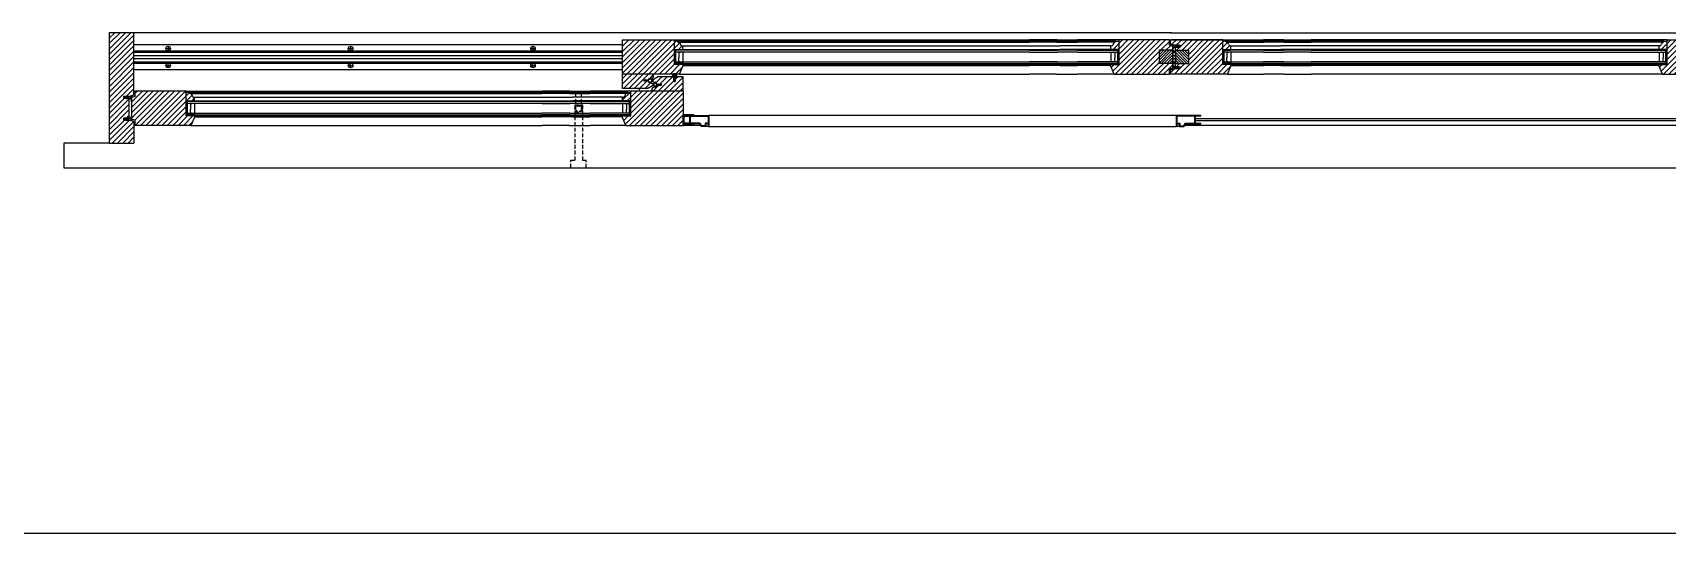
# Model space of a CAD drawing. Header units: inches. Extents: x 1985 to 11287, y 379 to 3234.
# Drawn here: x 7968.7 to 8076.3, y 1619.7 to 1652.6 of the extents above; entities that cross this region are included whole.
import ezdxf

# ---------------------------------------------------------------- set-up
doc = ezdxf.new("R2010")
doc.units = ezdxf.units.IN
doc.header["$MEASUREMENT"] = 0
doc.linetypes.add('HIDDEN', pattern=[0.375, 0.25, -0.125])
for name, color, linetype in [('glass 99', 6, 'CONTINUOUS'), ('glazing tape 99', 7, 'CONTINUOUS'), ('hardware 99', 94, 'CONTINUOUS'), ('hatch 99', 1, 'CONTINUOUS'), ('screen 99', 4, 'CONTINUOUS'), ('separation 99', 3, 'CONTINUOUS'), ('weatherstripping 99', 5, 'CONTINUOUS'), ('wood detail 99', 7, 'CONTINUOUS')]:
    doc.layers.add(name, color=color, linetype=linetype)
pattern_1 = [(45, (8362.8806, 803.94452), (-0.176776695, 0.176776695), [])]
pattern_2 = [(45, (-786.7873, -2347.63875), (-0.176776695, 0.176776695), [])]

msp = doc.modelspace()

# ---------------------------------------------------------------- hatches: boundary and pattern name
at = {"layer": 'glazing tape 99'}
h = msp.add_hatch(color=7, dxfattribs=at)
h.paths.add_polyline_path([(8010.996175, 1651.54186), (8011.496175, 1651.54186), (8011.496175, 1651.47936), (8010.996175, 1651.47936)])
h.paths.add_polyline_path([(8011.019675, 1650.60436), (8011.519675, 1650.60436), (8011.519675, 1650.54186), (8011.019675, 1650.54186)])
h = msp.add_hatch(color=7, dxfattribs=at)
h.paths.add_polyline_path([(8039.668174, 1651.54186), (8040.168174, 1651.54186), (8040.168174, 1651.47936), (8039.668174, 1651.47936)])
h.paths.add_polyline_path([(8039.644674, 1650.60436), (8040.144674, 1650.60436), (8040.144674, 1650.54186), (8039.644674, 1650.54186)])
h = msp.add_hatch(color=7, dxfattribs=at)
h.paths.add_polyline_path([(8047.558674, 1651.54186), (8047.058674, 1651.54186), (8047.058674, 1651.47936), (8047.558674, 1651.47936)])
h.paths.add_polyline_path([(8047.582174, 1650.60436), (8047.082174, 1650.60436), (8047.082174, 1650.54186), (8047.582174, 1650.54186)])
h = msp.add_hatch(color=7, dxfattribs=at)
h.paths.add_polyline_path([(8076.230672, 1651.54186), (8075.730672, 1651.54186), (8075.730672, 1651.47936), (8076.230672, 1651.47936)])
h.paths.add_polyline_path([(8076.207172, 1650.60436), (8075.707172, 1650.60436), (8075.707172, 1650.54186), (8076.207172, 1650.54186)])
h = msp.add_hatch(color=7, dxfattribs=at)
h.paths.add_polyline_path([(7978.871177, 1648.16686), (7979.371177, 1648.16686), (7979.371177, 1648.10436), (7978.871177, 1648.10436)])
h.paths.add_polyline_path([(7978.894677, 1647.22936), (7979.394677, 1647.22936), (7979.394677, 1647.16686), (7978.894677, 1647.16686)])
h = msp.add_hatch(color=7, dxfattribs=at)
h.paths.add_polyline_path([(8007.543175, 1648.16686), (8008.043175, 1648.16686), (8008.043175, 1648.10436), (8007.543175, 1648.10436)])
h.paths.add_polyline_path([(8007.519675, 1647.22936), (8008.019675, 1647.22936), (8008.019675, 1647.16686), (8007.519675, 1647.16686)])
at = {"layer": 'hardware 99'}
h = msp.add_hatch(dxfattribs=at)
h.set_pattern_fill('ANSI31', color=256, style=0)
h.set_pattern_definition([(45, (8362.8181, 355.7628), (-0.088388348, 0.088388348), [])])
h.paths.add_polyline_path([(8043.741674, 1651.47936), (8042.866674, 1651.47936), (8042.866674, 1650.60436), (8043.741674, 1650.60436)])
h = msp.add_hatch(dxfattribs=at)
h.set_pattern_fill('ANSI31', color=256, style=0)
h.set_pattern_definition([(135, (7724.83375, 355.7628), (0.088388348, 0.088388348), [])])
h.paths.add_polyline_path([(8043.910174, 1651.47936), (8043.910174, 1650.60436), (8044.785174, 1650.60436), (8044.785174, 1651.47936)])
at = {"layer": 'hatch 99'}
h = msp.add_hatch(dxfattribs=at)
h.set_pattern_fill('ANSI31', color=256, scale=2, style=0)
h.set_pattern_definition(pattern_1)
h.paths.add_polyline_path([(7975.394677, 1652.63561), (7973.769677, 1652.63561), (7973.769677, 1645.38561), (7975.394677, 1645.38561), (7975.394677, 1646.807485), (7975.066677, 1646.89836), (7974.707177, 1646.89836), (7974.707177, 1647.02336), (7975.066677, 1647.02336), (7975.066677, 1648.31036), (7974.707177, 1648.31036), (7974.707177, 1648.43536), (7975.066677, 1648.43536), (7975.394677, 1648.526235), (7975.394677, 1648.79186)])
h.paths.add_polyline_path([(7978.832162, 1648.79186), (7975.457177, 1648.79186), (7975.457177, 1648.448112), (7975.235177, 1648.385602), (7975.235177, 1646.948118), (7975.457177, 1646.885608), (7975.457177, 1646.54186), (7979.153605, 1646.54186), (7979.394677, 1647.10436), (7979.394677, 1647.16686), (7978.832162, 1647.16686)])
h.paths.add_polyline_path([(7979.371177, 1648.39336, -0.375199902), (7979.214927, 1648.51836, 0.3507810593), (7979.071799, 1648.64336), (7979.058677, 1648.64336), (7979.058677, 1648.70586), (7978.832162, 1648.70586), (7978.832162, 1648.16686), (7979.371177, 1648.16686)], flags=17)
h = msp.add_hatch(dxfattribs=at)
h.set_pattern_fill('ANSI31', color=256, scale=2, style=0)
h.set_pattern_definition(pattern_1)
h.paths.add_polyline_path([(8011.496175, 1651.76836, -0.375199902), (8011.339925, 1651.89336, 0.3507810593), (8011.196797, 1652.01836), (8011.183675, 1652.01836), (8011.183675, 1652.08086), (8010.957161, 1652.08086), (8010.957161, 1651.54186), (8011.496175, 1651.54186)], flags=17)
h.paths.add_polyline_path([(8010.957161, 1652.16686), (8007.519675, 1652.16686), (8007.519675, 1649.91686), (8011.278604, 1649.91686), (8011.519675, 1650.47936), (8011.519675, 1650.54186), (8010.957161, 1650.54186)])
h.paths.add_polyline_path([(8009.217789, 1649.456486), (8008.936465, 1649.456486), (8008.936465, 1649.518986), (8009.217789, 1649.518986), (8009.582175, 1649.729364), (8009.582175, 1649.91686), (8007.519675, 1649.91686), (8007.519675, 1648.97936), (8009.207168, 1648.97936), (8009.582175, 1649.19587), (8009.582175, 1649.246108)])
h.paths.add_polyline_path([(8011.519675, 1649.72936), (8011.007322, 1649.72936), (8011.007322, 1649.415753), (8010.913322, 1649.415753), (8010.913322, 1649.72936), (8009.832168, 1649.72936), (8009.457175, 1649.512858), (8009.457175, 1649.462614), (8009.821556, 1649.252239), (8010.102885, 1649.252239), (8010.102885, 1649.189739), (8009.821556, 1649.189739), (8009.457175, 1648.979364), (8009.457175, 1648.79186), (8011.519675, 1648.79186)])
h.paths.add_polyline_path([(8011.519675, 1648.79186), (8008.082189, 1648.79186), (8008.082189, 1647.16686), (8007.519675, 1647.16686), (8007.519675, 1647.10436), (8007.760747, 1646.54186), (8011.519675, 1646.54186)])
h.paths.add_polyline_path([(8008.082189, 1648.70586), (8007.852375, 1648.70586), (8007.852375, 1648.64336), (8007.840112, 1648.64336, 0.3512557705), (8007.699904, 1648.521172, -0.380557848), (8007.543175, 1648.39336), (8007.543175, 1648.16686), (8008.082189, 1648.16686)], flags=17)
h = msp.add_hatch(dxfattribs=at)
h.set_pattern_fill('ANSI31', color=256, scale=2, style=0)
h.set_pattern_definition(pattern_2)
h.paths.add_polyline_path([(8040.207188, 1652.08086), (8039.977374, 1652.08086), (8039.977374, 1652.01836), (8039.965111, 1652.01836, 0.3512557705), (8039.824903, 1651.896172, -0.380557848), (8039.668174, 1651.76836), (8039.668174, 1651.54186), (8040.207188, 1651.54186)], flags=17)
h.paths.add_polyline_path([(8043.519674, 1651.823112), (8043.519674, 1652.16686), (8040.207188, 1652.16686), (8040.207188, 1650.54186), (8039.644674, 1650.54186), (8039.644674, 1650.47936), (8039.885745, 1649.91686), (8043.519674, 1649.91686), (8043.519674, 1650.260608), (8043.741674, 1650.323118), (8043.741674, 1650.60436), (8042.866674, 1650.60436), (8042.866674, 1651.47936), (8043.741674, 1651.47936), (8043.741674, 1651.760602)])
h = msp.add_hatch(dxfattribs=at)
h.set_pattern_fill('ANSI31', color=256, scale=2, style=0)
h.set_pattern_definition(pattern_2)
h.paths.add_polyline_path([(8047.019659, 1652.16686), (8043.582174, 1652.16686), (8043.582174, 1651.901235), (8043.910174, 1651.81036), (8044.180327, 1651.81036), (8044.222674, 1651.81036), (8044.222674, 1651.68536), (8043.910174, 1651.68536), (8043.910174, 1651.47936), (8044.785174, 1651.47936), (8044.785174, 1650.60436), (8043.910174, 1650.60436), (8043.910174, 1650.39836), (8044.222674, 1650.39836), (8044.222674, 1650.27336), (8043.910174, 1650.27336), (8043.582174, 1650.182485), (8043.582174, 1649.91686), (8047.341102, 1649.91686), (8047.582174, 1650.47936), (8047.582174, 1650.54186), (8047.019659, 1650.54186)])
h.paths.add_polyline_path([(8047.401945, 1651.896172, 0.3512557703), (8047.261737, 1652.01836), (8047.249474, 1652.01836), (8047.249474, 1652.08086), (8047.019659, 1652.08086), (8047.019659, 1651.54186), (8047.558674, 1651.54186), (8047.558674, 1651.76836, -0.3805578482)], flags=17)
h = msp.add_hatch(dxfattribs=at)
h.set_pattern_fill('ANSI31', color=256, scale=2, style=0)
h.set_pattern_definition(pattern_2)
h.paths.add_polyline_path([(8076.269687, 1652.08086), (8076.043172, 1652.08086), (8076.043172, 1652.01836), (8076.03005, 1652.01836, 0.3507810594), (8075.886922, 1651.89336, -0.375199902), (8075.730672, 1651.76836), (8075.730672, 1651.54186), (8076.269687, 1651.54186)], flags=17)
h.paths.add_polyline_path([(8079.644672, 1651.823112), (8079.644672, 1652.16686), (8076.269687, 1652.16686), (8076.269687, 1650.54186), (8075.707172, 1650.54186), (8075.707172, 1650.47936), (8075.948244, 1649.91686), (8079.644672, 1649.91686), (8079.644672, 1650.260608), (8079.866672, 1650.323118), (8079.866672, 1651.760602)])
at = {"layer": 'screen 99'}
msp.add_hatch(color=256, dxfattribs=at).paths.add_polyline_path([(8011.519675, 1647.26061), (8012.207175, 1647.26061), (8012.207175, 1647.19811), (8011.582175, 1647.19811), (8011.582175, 1646.63561), (8012.207175, 1646.63561), (8012.207175, 1646.57311), (8011.519675, 1646.57311)])
h = msp.add_hatch(color=256, dxfattribs=at)
h.paths.add_polyline_path([(8013.204175, 1647.18486), (8013.204175, 1646.46286), (8013.160675, 1646.46286), (8013.160675, 1646.64886), (8013.010675, 1646.64886), (8013.010675, 1646.46286), (8012.700562, 1646.46286), (8012.593175, 1646.64886), (8011.582175, 1646.64886), (8011.582175, 1646.69236), (8011.952175, 1646.69236), (8011.952175, 1647.14136), (8011.582175, 1647.14136), (8011.582175, 1647.18486)])
h.paths.add_polyline_path([(8013.160675, 1647.14136), (8011.995675, 1647.14136), (8011.995675, 1646.69236), (8012.61829, 1646.69236), (8012.725677, 1646.50636), (8012.967175, 1646.50636), (8012.967175, 1646.69236), (8013.160675, 1646.69236)], flags=16)
h = msp.add_hatch(color=256, dxfattribs=at)
h.paths.add_polyline_path([(8045.582175, 1647.18486), (8045.582175, 1647.14136), (8045.212175, 1647.14136), (8045.212175, 1646.69236), (8045.582175, 1646.69236), (8045.582175, 1646.64886), (8044.571175, 1646.64886), (8044.463788, 1646.46286), (8044.153675, 1646.46286), (8044.153675, 1646.64886), (8044.003675, 1646.64886), (8044.003675, 1646.46286), (8043.960175, 1646.46286), (8043.960175, 1647.18486)])
h.paths.add_polyline_path([(8045.168675, 1646.69236), (8045.168675, 1647.14136), (8044.003675, 1647.14136), (8044.003675, 1646.69236), (8044.197175, 1646.69236), (8044.197175, 1646.50636), (8044.438673, 1646.50636), (8044.54606, 1646.69236)], flags=16)
at = {"layer": 'weatherstripping 99'}
h = msp.add_hatch(dxfattribs=at)
h.set_pattern_fill('ANSI36', color=256, scale=0.125, angle=315, style=0)
h.set_pattern_definition([(90, (9601.072774, 1837.551663), (-0.015625, 0.02734375), [0.0390625, -0.0078125, 0, -0.0078125])])
h.paths.add_polyline_path([(8010.850822, 1649.913694), (8010.850822, 1649.759253), (8011.100822, 1649.759253), (8011.100822, 1649.926796)])
msp.add_hatch(color=256, dxfattribs=at).paths.add_polyline_path([(8010.850822, 1649.759253), (8010.850822, 1649.72828), (8010.946343, 1649.728262), (8010.97607, 1649.694672), (8010.97607, 1649.634878), (8010.913822, 1649.678414), (8010.913822, 1649.650117), (8010.97607, 1649.606581), (8010.97607, 1649.527693), (8010.913822, 1649.571229), (8010.913822, 1649.542932), (8010.99257, 1649.476407), (8011.007323, 1649.476407), (8011.007323, 1649.72825), (8011.100822, 1649.728232), (8011.100822, 1649.759253)])

# ---------------------------------------------------------------- linework, layer by layer
at = {"layer": 'glass 99', "color": 6}
for p, q in [((8034.31557, 1651.47936), (8010.996175, 1651.47936)), ((8011.050861, 1650.60436), (8011.050861, 1651.47936)), ((8034.31557, 1651.35436), (8011.050861, 1651.35436)), ((8011.234169, 1651.324369), (8011.341952, 1651.35436)), ((8011.234169, 1651.324369), (8011.234169, 1650.97936)), ((8011.234169, 1650.759352), (8011.234169, 1650.97936)), ((8011.234169, 1650.759352), (8011.341952, 1650.72936)), ((8011.498549, 1651.35436), (8011.498549, 1650.72936)), ((8034.31557, 1651.47936), (8036.129806, 1651.47936)), ((8034.31557, 1651.35436), (8036.129806, 1651.35436)), ((8037.461899, 1651.47936), (8036.129806, 1651.47936)), ((8037.461899, 1651.35436), (8036.129806, 1651.35436)), ((8037.461899, 1651.47936), (8040.168174, 1651.47936)), ((8037.461899, 1651.35436), (8040.113488, 1651.35436)), ((8039.668174, 1651.35436), (8039.668174, 1650.72936)), ((8039.932554, 1651.324369), (8039.824771, 1651.35436)), ((8039.932554, 1650.759352), (8039.824771, 1650.72936)), ((8039.932554, 1651.324369), (8039.932554, 1650.97936)), ((8039.932554, 1650.759352), (8039.932554, 1650.97936)), ((8040.113488, 1650.60436), (8040.113488, 1651.47936)), ((8049.702448, 1651.47936), (8047.058674, 1651.47936)), ((8047.113359, 1650.60436), (8047.113359, 1651.47936)), ((8049.702448, 1651.35436), (8047.113359, 1651.35436)), ((8047.294293, 1651.324369), (8047.402076, 1651.35436)), ((8047.294293, 1651.324369), (8047.294293, 1650.97936)), ((8047.294293, 1650.759352), (8047.294293, 1650.97936)), ((8047.294293, 1650.759352), (8047.402076, 1650.72936)), ((8047.558674, 1651.35436), (8047.558674, 1650.72936)), ((8049.702448, 1651.47936), (8051.034542, 1651.47936)), ((8049.702448, 1651.35436), (8051.034542, 1651.35436)), ((8052.848778, 1651.47936), (8051.034542, 1651.47936)), ((8052.848778, 1651.35436), (8051.034542, 1651.35436)), ((8052.848778, 1651.47936), (8076.230672, 1651.47936)), ((8052.848778, 1651.35436), (8076.175987, 1651.35436)), ((8075.728298, 1651.35436), (8075.728298, 1650.72936)), ((8075.992678, 1651.324369), (8075.884895, 1651.35436)), ((8075.992678, 1650.759352), (8075.884895, 1650.72936)), ((8075.992678, 1651.324369), (8075.992678, 1650.97936)), ((8075.992678, 1650.759352), (8075.992678, 1650.97936)), ((8076.175987, 1650.60436), (8076.175987, 1651.47936)), ((8011.019675, 1650.60436), (8034.31557, 1650.60436)), ((8011.050861, 1650.72936), (8034.31557, 1650.72936)), ((8036.129806, 1650.72936), (8034.31557, 1650.72936)), ((8036.129806, 1650.60436), (8034.31557, 1650.60436)), ((8036.129806, 1650.72936), (8037.461899, 1650.72936)), ((8036.129806, 1650.60436), (8037.461899, 1650.60436)), ((8040.113488, 1650.72936), (8037.461899, 1650.72936)), ((8040.144674, 1650.60436), (8037.461899, 1650.60436)), ((8047.082174, 1650.60436), (8049.702448, 1650.60436)), ((8047.113359, 1650.72936), (8049.702448, 1650.72936)), ((8051.034542, 1650.72936), (8049.702448, 1650.72936)), ((8051.034542, 1650.60436), (8049.702448, 1650.60436)), ((8051.034542, 1650.72936), (8052.848778, 1650.72936)), ((8051.034542, 1650.60436), (8052.848778, 1650.60436)), ((8076.175987, 1650.72936), (8052.848778, 1650.72936)), ((8076.207172, 1650.60436), (8052.848778, 1650.60436)), ((8002.253071, 1648.10436), (7978.871177, 1648.10436)), ((7978.925862, 1647.22936), (7978.925862, 1648.10436)), ((8002.253071, 1647.97936), (7978.925862, 1647.97936)), ((7979.109171, 1647.949369), (7979.216953, 1647.97936)), ((7979.109171, 1647.949369), (7979.109171, 1647.60436)), ((7979.109171, 1647.384352), (7979.109171, 1647.60436)), ((7979.373551, 1647.97936), (7979.373551, 1647.35436)), ((8002.253071, 1648.10436), (8004.067307, 1648.10436)), ((8002.253071, 1647.97936), (8004.067307, 1647.97936)), ((8005.3994, 1648.10436), (8004.067307, 1648.10436)), ((8005.3994, 1647.97936), (8004.067307, 1647.97936)), ((8005.3994, 1648.10436), (8008.043175, 1648.10436)), ((8005.3994, 1647.97936), (8007.988489, 1647.97936)), ((8007.543175, 1647.97936), (8007.543175, 1647.35436)), ((8007.807555, 1647.949369), (8007.699773, 1647.97936)), ((8007.807555, 1647.949369), (8007.807555, 1647.60436)), ((8007.807555, 1647.384352), (8007.807555, 1647.60436)), ((8007.988489, 1647.22936), (8007.988489, 1648.10436)), ((7978.894677, 1647.22936), (8002.253071, 1647.22936)), ((7978.925862, 1647.35436), (8002.253071, 1647.35436)), ((7979.109171, 1647.384352), (7979.216953, 1647.35436)), ((8004.067307, 1647.35436), (8002.253071, 1647.35436)), ((8004.067307, 1647.22936), (8002.253071, 1647.22936)), ((8004.067307, 1647.35436), (8005.3994, 1647.35436)), ((8004.067307, 1647.22936), (8005.3994, 1647.22936)), ((8007.988489, 1647.35436), (8005.3994, 1647.35436)), ((8008.019675, 1647.22936), (8005.3994, 1647.22936)), ((8007.807555, 1647.384352), (8007.699773, 1647.35436))]:
    msp.add_line(p, q, dxfattribs=at)
at = {"layer": 'glazing tape 99', "color": 7}
for p, q in [((8010.996175, 1651.54186), (8010.996175, 1651.47936)), ((8011.496175, 1651.54186), (8011.496175, 1651.47936)), ((8039.668174, 1651.54186), (8039.668174, 1651.47936)), ((8040.168174, 1651.54186), (8040.168174, 1651.47936)), ((8047.058674, 1651.54186), (8047.058674, 1651.47936)), ((8047.558674, 1651.54186), (8047.558674, 1651.47936)), ((8075.730672, 1651.54186), (8075.730672, 1651.47936)), ((8076.230672, 1651.54186), (8076.230672, 1651.47936)), ((7978.871177, 1648.16686), (7978.871177, 1648.10436)), ((7979.371177, 1648.16686), (7979.371177, 1648.10436)), ((8007.543175, 1648.16686), (8007.543175, 1648.10436)), ((8008.043175, 1648.16686), (8008.043175, 1648.10436))]:
    msp.add_line(p, q, dxfattribs=at)
at = {"layer": 'glazing tape 99'}
for p, q in [((8011.496175, 1651.47936), (8010.996175, 1651.47936)), ((8040.168174, 1651.47936), (8039.668174, 1651.47936)), ((8047.058674, 1651.47936), (8047.558674, 1651.47936)), ((8075.730672, 1651.47936), (8076.230672, 1651.47936)), ((8011.019675, 1650.60436), (8011.019675, 1650.54186)), ((8011.519675, 1650.60436), (8011.019675, 1650.60436)), ((8011.519675, 1650.60436), (8011.519675, 1650.54186)), ((8039.644674, 1650.60436), (8040.144674, 1650.60436)), ((8039.644674, 1650.60436), (8039.644674, 1650.54186)), ((8040.144674, 1650.60436), (8040.144674, 1650.54186)), ((8047.082174, 1650.60436), (8047.082174, 1650.54186)), ((8047.582174, 1650.60436), (8047.082174, 1650.60436)), ((8047.582174, 1650.60436), (8047.582174, 1650.54186)), ((8075.707172, 1650.60436), (8075.707172, 1650.54186)), ((8075.707172, 1650.60436), (8076.207172, 1650.60436)), ((8076.207172, 1650.60436), (8076.207172, 1650.54186)), ((7979.371177, 1648.10436), (7978.871177, 1648.10436)), ((8008.043175, 1648.10436), (8007.543175, 1648.10436)), ((7978.894677, 1647.22936), (7978.894677, 1647.16686)), ((7979.394677, 1647.22936), (7978.894677, 1647.22936)), ((7979.394677, 1647.22936), (7979.394677, 1647.16686)), ((8007.519675, 1647.22936), (8008.019675, 1647.22936)), ((8007.519675, 1647.22936), (8007.519675, 1647.16686)), ((8008.019675, 1647.22936), (8008.019675, 1647.16686))]:
    msp.add_line(p, q, dxfattribs=at)
at = {"layer": 'hardware 99'}
for p, q in [((7975.394677, 1651.86686), (8007.519675, 1651.86686)), ((8043.519674, 1651.86686), (8043.706245, 1651.86686)), ((7975.394677, 1651.44686), (8007.519675, 1651.44686)), ((7975.394677, 1651.35686), (8007.519675, 1651.35686)), ((7975.394677, 1651.14186), (8007.519675, 1651.14186)), ((7975.394677, 1650.94186), (8007.519675, 1650.94186)), ((7977.494677, 1651.59686), (7977.794677, 1651.59686)), ((7977.644677, 1651.74686), (7977.644677, 1651.44686)), ((7989.494677, 1651.59686), (7989.794677, 1651.59686)), ((7989.644677, 1651.74686), (7989.644677, 1651.44686)), ((8001.494677, 1651.59686), (8001.794677, 1651.59686)), ((8001.644677, 1651.74686), (8001.644677, 1651.44686)), ((8043.741674, 1651.47936), (8043.741674, 1650.60436)), ((8043.741674, 1651.44686), (8043.910174, 1651.44686)), ((8043.741674, 1651.35686), (8043.910174, 1651.35686)), ((8043.741674, 1651.14186), (8043.910174, 1651.14186)), ((8043.741674, 1650.94186), (8043.910174, 1650.94186)), ((8043.910174, 1651.47936), (8043.910174, 1650.60436)), ((8043.910174, 1651.47936), (8043.910174, 1650.60436)), ((7975.394677, 1650.72686), (8007.519675, 1650.72686)), ((7975.394677, 1650.63686), (8007.519675, 1650.63686)), ((7975.394677, 1650.21686), (8007.519675, 1650.21686)), ((7977.494677, 1650.48686), (7977.794677, 1650.48686)), ((7977.644677, 1650.33686), (7977.644677, 1650.63686)), ((7989.494677, 1650.48686), (7989.794677, 1650.48686)), ((7989.644677, 1650.33686), (7989.644677, 1650.63686)), ((8001.494677, 1650.48686), (8001.794677, 1650.48686)), ((8001.644677, 1650.33686), (8001.644677, 1650.63686)), ((8043.519674, 1650.21686), (8043.706245, 1650.21686)), ((8043.741674, 1650.72686), (8043.910174, 1650.72686)), ((8043.741674, 1650.63686), (8043.910174, 1650.63686))]:
    msp.add_line(p, q, dxfattribs=at)
for centre in [(7977.644677, 1651.59686), (7989.644677, 1651.59686), (8001.644677, 1651.59686), (7977.644677, 1650.48686), (7989.644677, 1650.48686), (8001.644677, 1650.48686)]:
    msp.add_circle(centre, 0.15, dxfattribs=at)
at = {"layer": 'screen 99'}
for p, q in [((8011.519675, 1646.57311), (8011.519675, 1647.26061)), ((8011.519675, 1647.26061), (8012.207175, 1647.26061)), ((8011.519675, 1646.57311), (8012.207175, 1646.57311)), ((8012.654952, 1646.54186), (8011.519675, 1646.54186)), ((8011.582175, 1646.63561), (8011.582175, 1647.19811)), ((8011.582175, 1647.19811), (8012.207175, 1647.19811)), ((8011.582175, 1647.18486), (8013.204175, 1647.18486)), ((8011.582175, 1647.14136), (8011.582175, 1647.18486)), ((8011.582175, 1647.14136), (8011.952175, 1647.14136)), ((8011.952175, 1646.69236), (8011.582175, 1646.69236)), ((8011.582175, 1646.64886), (8011.582175, 1646.69236)), ((8012.593175, 1646.64886), (8011.582175, 1646.64886)), ((8011.582175, 1646.63561), (8012.207175, 1646.63561)), ((8011.952175, 1647.14136), (8011.952175, 1646.69236)), ((8011.995675, 1647.14136), (8013.160675, 1647.14136)), ((8011.995675, 1647.14136), (8011.995675, 1646.69236)), ((8012.61829, 1646.69236), (8011.995675, 1646.69236)), ((8012.207175, 1647.26061), (8012.207175, 1647.19811)), ((8012.207175, 1646.57311), (8012.207175, 1646.63561)), ((8012.593175, 1646.64886), (8012.700562, 1646.46286)), ((8012.61829, 1646.69236), (8012.725677, 1646.50636)), ((8013.010675, 1646.46286), (8012.700562, 1646.46286)), ((8012.967175, 1646.50636), (8012.725677, 1646.50636)), ((8012.967175, 1646.69236), (8012.967175, 1646.50636)), ((8013.160675, 1646.69236), (8012.967175, 1646.69236)), ((8013.010675, 1646.64886), (8013.010675, 1646.46286)), ((8013.160675, 1646.64886), (8013.010675, 1646.64886)), ((8013.160675, 1646.46286), (8013.010675, 1646.46286)), ((8013.160675, 1647.14136), (8013.160675, 1646.69236)), ((8013.160675, 1646.64886), (8013.160675, 1646.46286)), ((8013.160675, 1646.46286), (8013.204175, 1646.46286)), ((8013.204175, 1647.18486), (8013.204175, 1646.46286)), ((8043.960175, 1647.18486), (8013.204175, 1647.18486)), ((8013.204175, 1646.46286), (8043.960175, 1646.46286)), ((8045.582175, 1647.18486), (8043.960175, 1647.18486)), ((8043.960175, 1647.18486), (8043.960175, 1646.46286)), ((8044.003675, 1646.46286), (8043.960175, 1646.46286)), ((8045.168675, 1647.14136), (8044.003675, 1647.14136)), ((8044.003675, 1647.14136), (8044.003675, 1646.69236)), ((8044.003675, 1646.69236), (8044.197175, 1646.69236)), ((8044.003675, 1646.64886), (8044.003675, 1646.46286)), ((8044.003675, 1646.64886), (8044.153675, 1646.64886)), ((8044.153675, 1646.46286), (8044.003675, 1646.46286)), ((8044.153675, 1646.64886), (8044.153675, 1646.46286)), ((8044.153675, 1646.46286), (8044.463788, 1646.46286)), ((8044.197175, 1646.69236), (8044.197175, 1646.50636)), ((8044.197175, 1646.50636), (8044.438673, 1646.50636)), ((8044.54606, 1646.69236), (8044.438673, 1646.50636)), ((8044.571175, 1646.64886), (8044.463788, 1646.46286)), ((8079.707172, 1646.54186), (8044.509399, 1646.54186)), ((8044.54606, 1646.69236), (8045.168675, 1646.69236)), ((8044.571175, 1646.64886), (8045.582175, 1646.64886)), ((8045.168675, 1647.14136), (8045.168675, 1646.69236)), ((8045.582175, 1647.14136), (8045.212175, 1647.14136)), ((8045.212175, 1647.14136), (8045.212175, 1646.69236)), ((8079.707172, 1646.97936), (8045.212175, 1646.97936)), ((8079.707172, 1646.85436), (8045.212175, 1646.85436)), ((8045.212175, 1646.69236), (8045.582175, 1646.69236)), ((8045.582175, 1647.14136), (8045.582175, 1647.18486)), ((8045.582175, 1646.64886), (8045.582175, 1646.69236))]:
    msp.add_line(p, q, dxfattribs=at)
at = {"layer": 'separation 99'}
msp.add_line((7876.573778, 1619.734283), (8423.821836, 1619.734283), dxfattribs=at)
at = {"layer": 'weatherstripping 99'}
for p, q in [((8043.891097, 1651.81036), (8043.70023, 1651.868527)), ((8043.70023, 1651.868527), (8043.789675, 1651.81036)), ((8044.180327, 1651.81036), (8043.891097, 1651.81036)), ((8044.180327, 1651.81036), (8044.180327, 1651.74736)), ((8043.747443, 1651.758235), (8043.747443, 1651.51036)), ((8043.747443, 1651.51036), (8043.774583, 1651.613871)), ((8043.850327, 1651.74736), (8043.850327, 1651.709091)), ((8043.890327, 1651.689091), (8043.870327, 1651.689091)), ((8044.01074, 1651.74736), (8043.910327, 1651.74736)), ((8043.910327, 1651.74736), (8043.910327, 1651.709091)), ((8044.01074, 1651.74736), (8043.952471, 1651.689091)), ((8043.994898, 1651.689091), (8043.952471, 1651.689091)), ((8044.053167, 1651.74736), (8043.994898, 1651.689091)), ((8044.137901, 1651.74736), (8044.053167, 1651.74736)), ((8044.137901, 1651.74736), (8044.079632, 1651.689091)), ((8044.122058, 1651.689091), (8044.079632, 1651.689091)), ((8044.180327, 1651.74736), (8044.122058, 1651.689091)), ((8010.850822, 1649.72828), (8010.850822, 1649.926796)), ((8011.100822, 1649.926796), (8010.850822, 1649.926796)), ((8011.100822, 1649.759253), (8010.850822, 1649.759253)), ((8010.850822, 1649.72828), (8010.946343, 1649.728262)), ((8010.97607, 1649.634878), (8010.913822, 1649.678414)), ((8010.913822, 1649.650117), (8010.913822, 1649.678414)), ((8010.946343, 1649.728262), (8010.97607, 1649.694672)), ((8010.97607, 1649.694672), (8010.97607, 1649.634878)), ((8011.007323, 1649.72825), (8011.100822, 1649.728232)), ((8011.007323, 1649.72825), (8011.007323, 1649.476407)), ((8011.100822, 1649.728232), (8011.100822, 1649.926796)), ((8043.891, 1650.27336), (8043.700139, 1650.215169)), ((8043.700139, 1650.215169), (8043.789577, 1650.27336)), ((8043.747345, 1650.325485), (8043.747345, 1650.57336)), ((8043.747345, 1650.57336), (8043.774485, 1650.46985)), ((8043.85023, 1650.33636), (8043.85023, 1650.374629)), ((8043.89023, 1650.394629), (8043.87023, 1650.394629)), ((8044.18023, 1650.27336), (8043.891, 1650.27336)), ((8043.91023, 1650.33636), (8043.91023, 1650.374629)), ((8044.010643, 1650.33636), (8043.91023, 1650.33636)), ((8044.010643, 1650.33636), (8043.952374, 1650.394629)), ((8043.9948, 1650.394629), (8043.952374, 1650.394629)), ((8044.053069, 1650.33636), (8043.9948, 1650.394629)), ((8044.137804, 1650.33636), (8044.053069, 1650.33636)), ((8044.137804, 1650.33636), (8044.079535, 1650.394629)), ((8044.121961, 1650.394629), (8044.079535, 1650.394629)), ((8044.18023, 1650.33636), (8044.121961, 1650.394629)), ((8044.18023, 1650.27336), (8044.18023, 1650.33636)), ((8008.936465, 1649.487736), (8009.217715, 1649.487736)), ((8010.102885, 1649.220989), (8009.821635, 1649.220989)), ((8010.97607, 1649.606581), (8010.913822, 1649.650117)), ((8010.97607, 1649.527693), (8010.913822, 1649.571229)), ((8010.913822, 1649.542932), (8010.913822, 1649.571229)), ((8010.99257, 1649.476407), (8010.913822, 1649.542932)), ((8010.97607, 1649.606581), (8010.97607, 1649.527693)), ((8010.99257, 1649.476407), (8011.007322, 1649.476407)), ((8011.007323, 1649.476407), (8010.99257, 1649.476407)), ((7974.79662, 1648.43536), (7975.08585, 1648.43536)), ((7974.79662, 1648.43536), (7974.79662, 1648.37236)), ((7974.79662, 1648.37236), (7974.854889, 1648.314091)), ((7974.839047, 1648.37236), (7974.923781, 1648.37236)), ((7974.839047, 1648.37236), (7974.897316, 1648.314091)), ((7974.854889, 1648.314091), (7974.897316, 1648.314091)), ((7974.923781, 1648.37236), (7974.98205, 1648.314091)), ((7974.966207, 1648.37236), (7975.06662, 1648.37236)), ((7974.966207, 1648.37236), (7975.024476, 1648.314091)), ((7974.98205, 1648.314091), (7975.024476, 1648.314091)), ((7975.06662, 1648.37236), (7975.06662, 1648.334091)), ((7975.08585, 1648.43536), (7975.276711, 1648.493552)), ((7975.08662, 1648.314091), (7975.10662, 1648.314091)), ((7975.12662, 1648.37236), (7975.12662, 1648.334091)), ((7975.276711, 1648.493552), (7975.187273, 1648.43536)), ((7975.229505, 1648.13536), (7975.202365, 1648.238871)), ((7975.229505, 1648.383235), (7975.229505, 1648.13536)), ((7974.796523, 1646.96136), (7974.854792, 1647.019629)), ((7974.796523, 1646.89836), (7974.796523, 1646.96136)), ((7974.796523, 1646.89836), (7975.085753, 1646.89836)), ((7974.838949, 1646.96136), (7974.897218, 1647.019629)), ((7974.838949, 1646.96136), (7974.923683, 1646.96136)), ((7974.854792, 1647.019629), (7974.897218, 1647.019629)), ((7974.923683, 1646.96136), (7974.981953, 1647.019629)), ((7974.96611, 1646.96136), (7975.024379, 1647.019629)), ((7974.96611, 1646.96136), (7975.066523, 1646.96136)), ((7974.981953, 1647.019629), (7975.024379, 1647.019629)), ((7975.066523, 1646.96136), (7975.066523, 1646.999629)), ((7975.085753, 1646.89836), (7975.27662, 1646.840194)), ((7975.086523, 1647.019629), (7975.106523, 1647.019629)), ((7975.126523, 1646.96136), (7975.126523, 1646.999629)), ((7975.27662, 1646.840194), (7975.187176, 1646.89836)), ((7975.229407, 1647.19836), (7975.202268, 1647.09485)), ((7975.229407, 1646.950485), (7975.229407, 1647.19836))]:
    msp.add_line(p, q, dxfattribs=at)
for centre, radius, start, end in [((8043.804992, 1651.75478), 0.057652, 105.40721178, 176.56354738), ((8043.973591, 1651.589184), 0.200534, 127.92856287, 172.92856287), ((8043.870327, 1651.709091), 0.02, 180, 270), ((8043.890327, 1651.709091), 0.02, 270, 360), ((8043.804894, 1650.328941), 0.057652, 183.43645262, 254.59278822), ((8043.973494, 1650.494537), 0.200534, 187.07143713, 232.07143713), ((8043.87023, 1650.374629), 0.02, 90, 180), ((8043.89023, 1650.374629), 0.02, 0, 90), ((8009.373965, 1649.487736), 0.15625, 94.19804756, 265.80195244), ((8009.367102, 1649.581234), 0.0625, 29.91128578, 94.19804756), ((8009.367102, 1649.394237), 0.0625, 265.80195244, 330.08871422), ((8009.204577, 1649.487736), 0.25, 330.08871422, 29.91128578), ((8009.834773, 1649.220989), 0.25, 150.08871422, 209.91128578), ((8009.672248, 1649.314488), 0.0625, 85.80195244, 150.08871422), ((8009.672248, 1649.127491), 0.0625, 209.91128578, 274.19804756), ((8009.665385, 1649.220989), 0.15625, 274.19804756, 85.80195244), ((7975.08662, 1648.334091), 0.02, 180, 270), ((7975.10662, 1648.334091), 0.02, 270, 0), ((7975.003356, 1648.214184), 0.200534, 7.07143713, 52.07143713), ((7975.171956, 1648.37978), 0.057652, 3.43645262, 74.59278822), ((7975.086523, 1646.999629), 0.02, 90, 180), ((7975.106523, 1646.999629), 0.02, 0, 90), ((7975.003259, 1647.119537), 0.200534, 307.92856287, 352.92856287), ((7975.171859, 1646.953941), 0.057652, 285.40721178, 356.56354738)]:
    msp.add_arc(centre, radius, start, end, dxfattribs=at)
at = {"layer": 'wood detail 99', "color": 0}
for p, q in [((7973.769677, 1652.63561), (7973.769677, 1645.38561)), ((7975.394677, 1652.63561), (7973.769677, 1652.63561)), ((7973.769677, 1652.16686), (7973.769677, 1650.35436)), ((7973.769677, 1652.16686), (7973.769677, 1650.35436)), ((7975.394677, 1648.526235), (7975.394677, 1652.63561)), ((8043.519674, 1652.16686), (8040.207188, 1652.16686)), ((8043.582174, 1652.16686), (8047.019659, 1652.16686)), ((8043.582174, 1652.16686), (8047.019659, 1652.16686)), ((8043.582174, 1652.16686), (8047.019659, 1652.16686)), ((8043.644674, 1652.63561), (8045.269674, 1652.63561)), ((8044.322583, 1652.63561), (8045.269674, 1652.63561)), ((7973.769677, 1651.22936), (7973.769677, 1650.35436)), ((7973.769677, 1651.22936), (7973.769677, 1650.35436)), ((8011.278604, 1649.91686), (8007.519675, 1649.91686)), ((8011.278604, 1649.91686), (8007.519675, 1649.91686)), ((8010.913322, 1649.72936), (8009.832168, 1649.72936)), ((8011.519675, 1649.72936), (8011.007322, 1649.72936)), ((8039.885745, 1649.91686), (8043.519674, 1649.91686)), ((8047.341102, 1649.91686), (8043.582174, 1649.91686)), ((8075.948244, 1649.91686), (8079.644672, 1649.91686)), ((8009.207168, 1648.97936), (8007.519675, 1648.97936)), ((8011.519675, 1648.79186), (8008.082189, 1648.79186)), ((8011.519675, 1648.79186), (8008.082189, 1648.79186)), ((7979.153605, 1646.54186), (7975.457177, 1646.54186)), ((8007.760747, 1646.54186), (8011.519675, 1646.54186))]:
    msp.add_line(p, q, dxfattribs=at)
at = {"layer": 'wood detail 99'}
for p, q in [((8043.644674, 1652.63561), (7975.394677, 1652.63561)), ((8007.519675, 1652.16686), (8007.519675, 1649.91686)), ((8007.519675, 1652.16686), (8010.957161, 1652.16686)), ((8010.957161, 1652.16686), (8034.31557, 1652.16686)), ((8011.183675, 1652.08086), (8034.31557, 1652.08086)), ((8011.183675, 1652.01836), (8034.31557, 1652.01836)), ((8036.129806, 1652.16686), (8034.31557, 1652.16686)), ((8036.10302, 1652.08086), (8034.31557, 1652.08086)), ((8036.10302, 1652.01836), (8034.31557, 1652.01836)), ((8036.10302, 1652.08086), (8037.461899, 1652.08086)), ((8036.10302, 1652.01836), (8037.461899, 1652.01836)), ((8036.129806, 1652.16686), (8037.461899, 1652.16686)), ((8040.207188, 1652.16686), (8037.461899, 1652.16686)), ((8039.977374, 1652.08086), (8037.461899, 1652.08086)), ((8039.977374, 1652.01836), (8037.461899, 1652.01836)), ((8043.519674, 1651.823112), (8043.519674, 1652.16686)), ((8043.519674, 1651.823112), (8043.741674, 1651.760602)), ((8043.582174, 1652.63561), (8079.707172, 1652.63561)), ((8043.582174, 1651.901235), (8043.582174, 1652.16686)), ((8047.019659, 1652.16686), (8043.582174, 1652.16686)), ((8043.582174, 1651.901235), (8043.910174, 1651.81036)), ((8043.910174, 1651.81036), (8044.222674, 1651.81036)), ((8044.222674, 1651.68536), (8044.222674, 1651.81036)), ((8047.019659, 1652.16686), (8049.702448, 1652.16686)), ((8047.249474, 1652.08086), (8049.702448, 1652.08086)), ((8047.249474, 1652.01836), (8049.702448, 1652.01836)), ((8051.034542, 1652.16686), (8049.702448, 1652.16686)), ((8051.061327, 1652.08086), (8049.702448, 1652.08086)), ((8051.061327, 1652.01836), (8049.702448, 1652.01836)), ((8051.034542, 1652.16686), (8052.848778, 1652.16686)), ((8051.061327, 1652.08086), (8052.848778, 1652.08086)), ((8051.061327, 1652.01836), (8052.848778, 1652.01836)), ((8076.269687, 1652.16686), (8052.848778, 1652.16686)), ((8076.043172, 1652.08086), (8052.848778, 1652.08086)), ((8076.043172, 1652.01836), (8052.848778, 1652.01836)), ((8076.269687, 1652.16686), (8079.644672, 1652.16686)), ((8011.496175, 1651.76836), (8034.31557, 1651.76836)), ((8011.496175, 1651.54186), (8034.31557, 1651.54186)), ((8034.31557, 1651.76836), (8036.326234, 1651.76836)), ((8034.31557, 1651.54186), (8036.326234, 1651.54186)), ((8037.461899, 1651.76836), (8036.326234, 1651.76836)), ((8037.461899, 1651.54186), (8036.326234, 1651.54186)), ((8039.668174, 1651.76836), (8037.461899, 1651.76836)), ((8039.668174, 1651.54186), (8037.461899, 1651.54186)), ((8042.866674, 1650.60436), (8042.866674, 1651.47936)), ((8043.741674, 1651.47936), (8042.866674, 1651.47936)), ((8043.741674, 1650.323118), (8043.741674, 1651.760602)), ((8043.910174, 1650.39836), (8043.910174, 1651.68536)), ((8043.910174, 1651.68536), (8044.222674, 1651.68536)), ((8043.910174, 1651.47936), (8044.785174, 1651.47936)), ((8044.785174, 1650.60436), (8044.785174, 1651.47936)), ((8047.558674, 1651.76836), (8049.702448, 1651.76836)), ((8047.558674, 1651.54186), (8049.702448, 1651.54186)), ((8049.702448, 1651.76836), (8050.838113, 1651.76836)), ((8049.702448, 1651.54186), (8050.838113, 1651.54186)), ((8052.848778, 1651.76836), (8050.838113, 1651.76836)), ((8052.848778, 1651.54186), (8050.838113, 1651.54186)), ((8075.730672, 1651.76836), (8052.848778, 1651.76836)), ((8075.730672, 1651.54186), (8052.848778, 1651.54186)), ((8007.519675, 1649.91686), (8007.519675, 1648.97936)), ((8009.163663, 1649.487736), (8009.582175, 1649.729364)), ((8009.457175, 1649.512858), (8009.832168, 1649.72936)), ((8009.519674, 1649.548941), (8009.519674, 1649.693279)), ((8009.582175, 1649.729364), (8009.582175, 1649.91686)), ((8010.913322, 1649.415753), (8010.913322, 1649.72936)), ((8011.519675, 1650.54186), (8010.957161, 1650.54186)), ((8011.007322, 1649.72936), (8011.007322, 1649.476407)), ((8011.007322, 1649.415753), (8011.007322, 1649.72825)), ((8011.278604, 1649.91686), (8034.31557, 1649.91686)), ((8011.519675, 1650.47936), (8011.519675, 1650.54186)), ((8034.31557, 1650.54186), (8011.519675, 1650.54186)), ((8011.519675, 1648.79186), (8011.519675, 1649.72936)), ((8034.31557, 1650.54186), (8036.326234, 1650.54186)), ((8036.085163, 1649.91686), (8034.31557, 1649.91686)), ((8036.085163, 1649.91686), (8037.461899, 1649.91686)), ((8037.461899, 1650.54186), (8036.326234, 1650.54186)), ((8037.461899, 1650.54186), (8039.644674, 1650.54186)), ((8039.885745, 1649.91686), (8037.461899, 1649.91686)), ((8039.644674, 1650.54186), (8040.207188, 1650.54186)), ((8039.644674, 1650.47936), (8039.644674, 1650.54186)), ((8043.741674, 1650.60436), (8042.866674, 1650.60436)), ((8043.519674, 1650.260608), (8043.741674, 1650.323118)), ((8043.519674, 1649.91686), (8043.519674, 1650.260608)), ((8043.582174, 1650.182485), (8043.910174, 1650.27336)), ((8043.582174, 1649.91686), (8043.582174, 1650.182485)), ((8043.741674, 1650.595591), (8043.741674, 1650.495842)), ((8043.910174, 1650.60436), (8044.785174, 1650.60436)), ((8043.910174, 1650.39836), (8044.222674, 1650.39836)), ((8043.910174, 1650.27336), (8044.222674, 1650.27336)), ((8044.222674, 1650.27336), (8044.222674, 1650.39836)), ((8047.582174, 1650.54186), (8047.019659, 1650.54186)), ((8047.341102, 1649.91686), (8049.702448, 1649.91686)), ((8049.702448, 1650.54186), (8047.582174, 1650.54186)), ((8047.582174, 1650.47936), (8047.582174, 1650.54186)), ((8049.702448, 1650.54186), (8050.838113, 1650.54186)), ((8051.079184, 1649.91686), (8049.702448, 1649.91686)), ((8052.848778, 1650.54186), (8050.838113, 1650.54186)), ((8051.079184, 1649.91686), (8052.848778, 1649.91686)), ((8052.848778, 1650.54186), (8075.707172, 1650.54186)), ((8075.948244, 1649.91686), (8052.848778, 1649.91686)), ((8075.707172, 1650.47936), (8075.707172, 1650.54186)), ((8075.707172, 1650.54186), (8076.269687, 1650.54186)), ((7975.394677, 1648.79186), (7975.394677, 1648.526235)), ((7978.832162, 1648.79186), (7975.457177, 1648.79186)), ((7975.457177, 1648.79186), (7975.457177, 1648.448112)), ((7978.832162, 1648.79186), (8002.253071, 1648.79186)), ((7979.058677, 1648.70586), (8002.253071, 1648.70586)), ((7979.058677, 1648.64336), (8002.253071, 1648.64336)), ((8004.067307, 1648.79186), (8002.253071, 1648.79186)), ((8004.040522, 1648.70586), (8002.253071, 1648.70586)), ((8004.040522, 1648.64336), (8002.253071, 1648.64336)), ((8004.040522, 1648.70586), (8005.3994, 1648.70586)), ((8004.040522, 1648.64336), (8005.3994, 1648.64336)), ((8004.067307, 1648.79186), (8005.3994, 1648.79186)), ((8008.082189, 1648.79186), (8005.3994, 1648.79186)), ((8007.852375, 1648.70586), (8005.3994, 1648.70586)), ((8007.852375, 1648.64336), (8005.3994, 1648.64336)), ((8008.644674, 1648.79186), (8008.644674, 1648.97936)), ((8008.936465, 1649.518986), (8008.936465, 1649.456486)), ((8009.163663, 1649.487736), (8009.582175, 1649.246108)), ((8009.163663, 1649.487736), (8009.582175, 1649.246108)), ((8009.582175, 1649.19587), (8009.207168, 1648.97936)), ((8009.582175, 1649.19587), (8009.207168, 1648.97936)), ((8009.457175, 1649.462614), (8009.457175, 1649.512858)), ((8009.457175, 1649.462614), (8009.457175, 1649.512858)), ((8009.457175, 1649.462617), (8009.457175, 1649.512855)), ((8009.457175, 1649.462614), (8009.875682, 1649.220989)), ((8009.457175, 1649.462614), (8009.821556, 1649.252239)), ((8009.875682, 1649.220989), (8009.457175, 1648.979364)), ((8009.821556, 1649.189739), (8009.457175, 1648.979364)), ((8009.457175, 1648.979364), (8009.457175, 1648.79186)), ((8009.582175, 1649.246108), (8009.582175, 1649.19587)), ((8009.582175, 1649.246108), (8009.582175, 1649.19587)), ((8010.102885, 1649.189739), (8010.102885, 1649.252239)), ((8011.519675, 1648.79186), (8011.519675, 1646.54186)), ((7974.707177, 1648.43536), (7974.707177, 1648.31036)), ((7975.066677, 1648.43536), (7974.707177, 1648.43536)), ((7975.066677, 1648.31036), (7974.707177, 1648.31036)), ((7975.394677, 1648.526235), (7975.066677, 1648.43536)), ((7975.066677, 1648.31036), (7975.066677, 1647.02336)), ((7975.457177, 1648.448112), (7975.235177, 1648.385602)), ((7975.235177, 1648.385602), (7975.235177, 1646.948118)), ((7975.235177, 1648.113129), (7975.235177, 1648.212879)), ((7979.371177, 1648.39336), (8002.253071, 1648.39336)), ((7979.371177, 1648.16686), (8002.253071, 1648.16686)), ((8002.253071, 1648.39336), (8004.263736, 1648.39336)), ((8002.253071, 1648.16686), (8004.263736, 1648.16686)), ((8005.3994, 1648.39336), (8004.263736, 1648.39336)), ((8005.3994, 1648.16686), (8004.263736, 1648.16686)), ((8007.543175, 1648.39336), (8005.3994, 1648.39336)), ((8007.543175, 1648.16686), (8005.3994, 1648.16686)), ((7974.707177, 1647.02336), (7974.707177, 1646.89836)), ((7975.066677, 1647.02336), (7974.707177, 1647.02336)), ((7975.066677, 1646.89836), (7974.707177, 1646.89836)), ((7975.394677, 1646.807485), (7975.066677, 1646.89836)), ((7975.457177, 1646.885608), (7975.235177, 1646.948118)), ((7975.394677, 1646.807485), (7975.394677, 1645.38561)), ((7975.457177, 1646.885608), (7975.457177, 1646.54186)), ((7979.394677, 1647.16686), (7978.832162, 1647.16686)), ((7979.153605, 1646.54186), (8002.253071, 1646.54186)), ((7979.394677, 1647.10436), (7979.394677, 1647.16686)), ((8002.253071, 1647.16686), (7979.394677, 1647.16686)), ((8002.253071, 1647.16686), (8004.263736, 1647.16686)), ((8004.022664, 1646.54186), (8002.253071, 1646.54186)), ((8004.022664, 1646.54186), (8005.3994, 1646.54186)), ((8005.3994, 1647.16686), (8004.263736, 1647.16686)), ((8005.3994, 1647.16686), (8007.519675, 1647.16686)), ((8007.760747, 1646.54186), (8005.3994, 1646.54186)), ((8007.519675, 1647.16686), (8008.082189, 1647.16686)), ((8007.519675, 1647.10436), (8007.519675, 1647.16686)), ((7973.769677, 1645.38561), (7970.769677, 1645.38561)), ((7970.769677, 1645.38561), (7970.769677, 1643.76061)), ((7973.769677, 1645.38561), (7975.394677, 1645.38561)), ((7973.769677, 1645.38561), (7973.769677, 1645.38561)), ((7970.769677, 1643.76061), (8084.332172, 1643.76061))]:
    msp.add_line(p, q, dxfattribs=at)
at = {"layer": 'wood detail 99', "color": 7}
for p, q in [((8010.957161, 1650.54186), (8010.957161, 1652.16686)), ((8011.183675, 1652.08086), (8010.957161, 1652.08086)), ((8011.183675, 1652.01836), (8011.183675, 1652.08086)), ((8039.977374, 1652.08086), (8040.207188, 1652.08086)), ((8039.977374, 1652.01836), (8039.977374, 1652.08086)), ((8040.207188, 1650.54186), (8040.207188, 1652.16686)), ((8047.019659, 1650.54186), (8047.019659, 1652.16686)), ((8047.249474, 1652.08086), (8047.019659, 1652.08086)), ((8047.249474, 1652.01836), (8047.249474, 1652.08086)), ((8076.043172, 1652.01836), (8076.043172, 1652.08086)), ((8076.043172, 1652.08086), (8076.269687, 1652.08086)), ((8076.269687, 1650.54186), (8076.269687, 1652.16686)), ((8010.957161, 1651.54186), (8011.496175, 1651.54186)), ((8011.496175, 1651.54186), (8011.496175, 1651.76836)), ((8039.668174, 1651.54186), (8039.668174, 1651.76836)), ((8040.207188, 1651.54186), (8039.668174, 1651.54186)), ((8047.019659, 1651.54186), (8047.558674, 1651.54186)), ((8047.558674, 1651.54186), (8047.558674, 1651.76836)), ((8075.730672, 1651.54186), (8075.730672, 1651.76836)), ((8076.269687, 1651.54186), (8075.730672, 1651.54186)), ((8011.278604, 1649.91686), (8011.519675, 1650.47936)), ((8011.519675, 1650.47936), (8034.31557, 1650.47936)), ((8036.326234, 1650.47936), (8034.31557, 1650.47936)), ((8036.326234, 1650.47936), (8037.461899, 1650.47936)), ((8039.644674, 1650.47936), (8037.461899, 1650.47936)), ((8039.885745, 1649.91686), (8039.644674, 1650.47936)), ((8047.341102, 1649.91686), (8047.582174, 1650.47936)), ((8047.582174, 1650.47936), (8049.702448, 1650.47936)), ((8050.838113, 1650.47936), (8049.702448, 1650.47936)), ((8050.838113, 1650.47936), (8052.848778, 1650.47936)), ((8075.707172, 1650.47936), (8052.848778, 1650.47936)), ((8075.948244, 1649.91686), (8075.707172, 1650.47936)), ((7978.832162, 1647.16686), (7978.832162, 1648.79186)), ((7979.058677, 1648.70586), (7978.832162, 1648.70586)), ((7979.058677, 1648.64336), (7979.058677, 1648.70586)), ((8007.852375, 1648.70586), (8008.082189, 1648.70586)), ((8007.852375, 1648.64336), (8007.852375, 1648.70586)), ((8008.082189, 1647.16686), (8008.082189, 1648.79186)), ((8009.217795, 1649.518986), (8008.936465, 1649.518986)), ((8009.217795, 1649.456486), (8008.936465, 1649.456486)), ((8009.821556, 1649.252239), (8010.102885, 1649.252239)), ((8009.821556, 1649.189739), (8010.102885, 1649.189739)), ((8011.007322, 1649.415753), (8010.913322, 1649.415753)), ((7978.832162, 1648.16686), (7979.371177, 1648.16686)), ((7979.371177, 1648.16686), (7979.371177, 1648.39336)), ((8007.543175, 1648.16686), (8007.543175, 1648.39336)), ((8008.082189, 1648.16686), (8007.543175, 1648.16686)), ((7979.153605, 1646.54186), (7979.394677, 1647.10436)), ((7979.394677, 1647.10436), (8002.253071, 1647.10436)), ((8004.263736, 1647.10436), (8002.253071, 1647.10436)), ((8004.263736, 1647.10436), (8005.3994, 1647.10436)), ((8007.519675, 1647.10436), (8005.3994, 1647.10436)), ((8007.760747, 1646.54186), (8007.519675, 1647.10436))]:
    msp.add_line(p, q, dxfattribs=at)
at = {"layer": 'wood detail 99', "color": 1, "linetype": 'HIDDEN'}
for p, q in [((8004.457174, 1647.63561), (8004.457174, 1648.66686)), ((8004.832174, 1647.63561), (8004.832174, 1648.66686)), ((8004.394674, 1647.88561), (8004.394674, 1644.26061)), ((8004.394674, 1647.88561), (8004.894674, 1647.88561)), ((8004.894674, 1647.88561), (8004.894674, 1644.26061)), ((8004.144674, 1644.26061), (8004.394674, 1644.26061)), ((8004.144674, 1643.76061), (8004.144674, 1644.26061)), ((8004.894674, 1644.26061), (8005.144674, 1644.26061)), ((8005.144674, 1643.76061), (8005.144674, 1644.26061))]:
    msp.add_line(p, q, dxfattribs=at)
for radius in [0.25, 0.1875]:
    msp.add_circle((8004.644674, 1647.63561), radius, dxfattribs=at)
at = {"layer": 'wood detail 99', "color": 7}
for centre, radius, start, end in [((8011.190236, 1651.866405), 0.152097, 10.20801971, 92.47236379), ((8011.489614, 1651.920315), 0.152097, 190.2080197, 272.47236379), ((8039.674735, 1651.920315), 0.152097, 267.52763621, 349.7919803), ((8039.971242, 1651.869788), 0.148699, 87.63677393, 170.87877352), ((8047.255605, 1651.869788), 0.148699, 9.12122648, 92.36322607), ((8047.552113, 1651.920315), 0.152097, 190.2080197, 272.47236379), ((8075.737233, 1651.920315), 0.152097, 267.52763621, 349.7919803), ((8076.036611, 1651.866405), 0.152097, 87.52763621, 169.79198029), ((7979.065238, 1648.491405), 0.152097, 10.20801971, 92.47236379), ((8007.846244, 1648.494788), 0.148699, 87.63677393, 170.87877352), ((7979.364615, 1648.545315), 0.152097, 190.2080197, 272.47236379), ((8007.549736, 1648.545315), 0.152097, 267.52763621, 349.7919803)]:
    msp.add_arc(centre, radius, start, end, dxfattribs=at)

doc.saveas('drawing.dxf')
